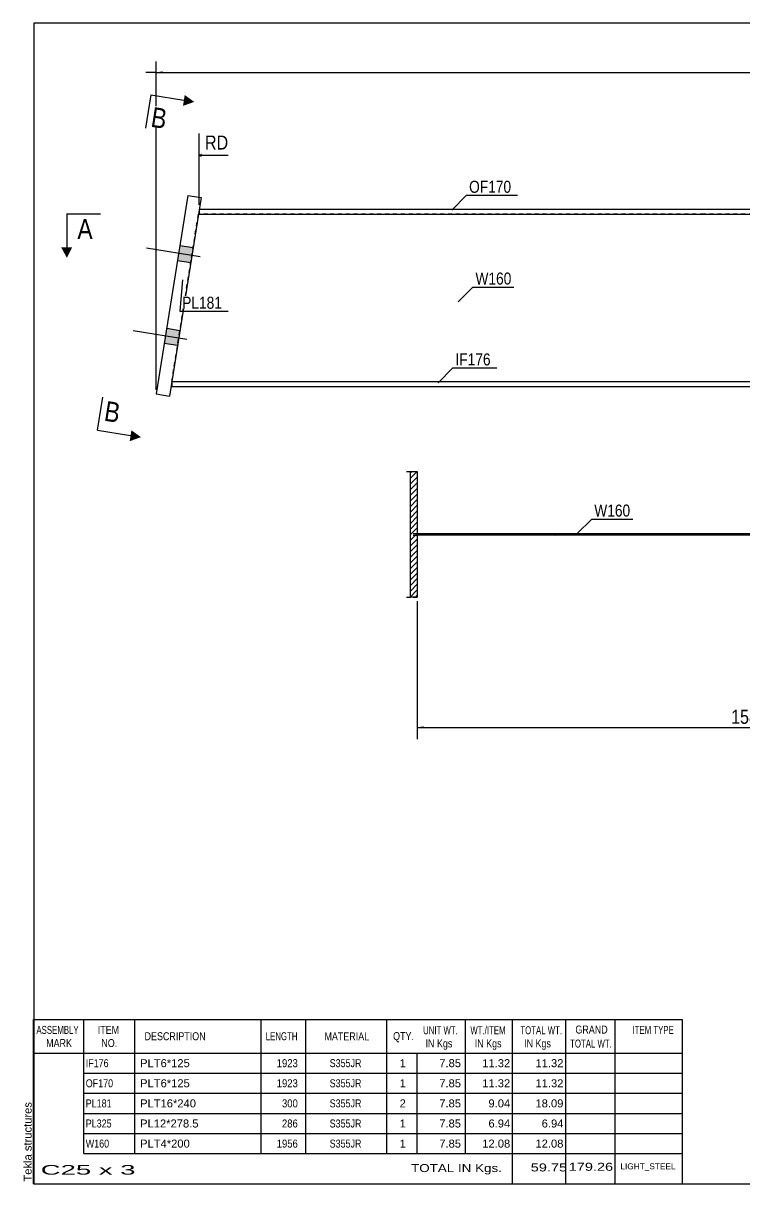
# Model space of a CAD drawing. Header units: millimetres. Extents: x -231 to 171, y -191 to 86.
# Drawn here: x -231.1 to -58.7, y -191.5 to 85.6 of the extents above; entities that cross this region are included whole.
import ezdxf

# ---------------------------------------------------------------- set-up
doc = ezdxf.new("R2010")
doc.units = ezdxf.units.MM
doc.linetypes.add('DXK_LINE_DOT1', pattern=[1.8814, 0.9407, -0.9407])
doc.styles.add('Arial', font='ARIAL.TTF', dxfattribs={"height": 0.2})
doc.styles.add('Arial Narrow', font='ARIALN.TTF', dxfattribs={"height": 0.2})

# ---------------------------------------------------------------- blocks, each defined once
blk = doc.blocks.new('Unknown-623535737-3229')
at = {"color": 5, "linetype": 'Continuous'}
for p, q in [((171.45, 85.55), (-228.55, 85.55)), ((-228.55, 85.55), (-228.55, -191.45)), ((171.45, -191.45), (171.45, 85.55)), ((-228.55, -191.45), (171.45, -191.45))]:
    blk.add_line(p, q, dxfattribs=at)
at = {"color": 174, "linetype": 'Continuous', "style": 'Arial'}
blk.add_text('Tekla structures', height=1.9102, rotation=90, dxfattribs=at).set_placement((-229.05, -190.95))
blk = doc.blocks.new('Part-623535737-2398 - 2351')
at = {"color": 7, "linetype": 'DXK_LINE_DOT1'}
for q in [(-189.01, 41.2), (-189.05, 41)]:
    blk.add_line((-189.05, 41.2), q, dxfattribs=at)
at = {"color": 2, "linetype": 'Continuous'}
for p, q in [((-189.05, 41), (-189.05, 40)), ((-189.05, 40), (-68.42, 40)), ((-189.01, 41.2), (-68.42, 41.2)), ((-68.32, 41.2), (121.99, 41.2)), ((-68.32, 40), (121.99, 40)), ((121.99, 40), (121.99, 41.2))]:
    blk.add_line(p, q, dxfattribs=at)
blk = doc.blocks.new('Part-623535737-2407 - 2351')
at = {"color": 7, "linetype": 'DXK_LINE_DOT1'}
for p, q in [((-195.57, 0), (-189.2, 40)), ((-68.42, 40), (-189.05, 40)), ((121.99, 40), (-68.32, 40)), ((121.99, 40), (115.63, 0)), ((-195.57, 0), (-68.42, 0)), ((-68.32, 0), (115.47, 0))]:
    blk.add_line(p, q, dxfattribs=at)
at = {"color": 2, "linetype": 'Continuous'}
for p, q in [((-189.05, 40), (-189.2, 40)), ((115.47, 0), (115.63, 0))]:
    blk.add_line(p, q, dxfattribs=at)
blk = doc.blocks.new('Part-623535737-2399 - 2351')
at = {"color": 2, "linetype": 'Continuous'}
for p, q in [((-195.57, 0), (-68.42, 0)), ((-195.57, 0), (-195.57, -1.2)), ((-68.32, 0), (115.47, 0)), ((115.47, 0), (115.47, -1)), ((-195.57, -1.2), (-68.42, -1.2)), ((-68.32, -1.2), (115.43, -1.2))]:
    blk.add_line(p, q, dxfattribs=at)
at = {"color": 7, "linetype": 'DXK_LINE_DOT1'}
for p, q in [((115.43, -1.2), (115.47, -1.2)), ((115.47, -1.2), (115.47, -1))]:
    blk.add_line(p, q, dxfattribs=at)
blk = doc.blocks.new('Part-623535737-2403 - 2351')
at = {"color": 2, "linetype": 'Continuous'}
for p, q in [((-191.74, 44.45), (-199.27, -2.95)), ((-191.74, 44.45), (-188.58, 43.95)), ((-188.58, 43.95), (-196.11, -3.45)), ((-199.27, -2.95), (-196.11, -3.45))]:
    blk.add_line(p, q, dxfattribs=at)
blk = doc.blocks.new('Bolt-623535737-2411 - 2351')
at = {"linetype": 'Continuous'}
for points in [[(-193.65, 32.4), (-194.22, 28.85), (-191.06, 28.35), (-190.49, 31.9)], [(-193.65, 32.4), (-194.22, 28.85), (-191.06, 28.35), (-190.49, 31.9)], [(-196.79, 12.65), (-197.36, 9.1), (-194.2, 8.59), (-193.63, 12.15)], [(-196.79, 12.65), (-197.36, 9.1), (-194.2, 8.59), (-193.63, 12.15)]]:
    blk.add_hatch(color=3, dxfattribs=at).paths.add_polyline_path(points)
at = {"color": 3, "linetype": 'Continuous'}
for p, q in [((-188.8, 29.81), (-201.64, 31.85)), ((-188.8, 29.81), (-201.64, 31.85)), ((-190.49, 31.9), (-193.65, 32.4)), ((-190.49, 31.9), (-193.65, 32.4)), ((-191.06, 28.35), (-194.22, 28.85)), ((-191.06, 28.35), (-194.22, 28.85)), ((-191.94, 10.06), (-204.78, 12.1)), ((-191.94, 10.06), (-204.78, 12.1)), ((-193.63, 12.15), (-196.79, 12.65)), ((-193.63, 12.15), (-196.79, 12.65)), ((-194.2, 8.59), (-197.36, 9.1)), ((-194.2, 8.59), (-197.36, 9.1))]:
    blk.add_line(p, q, dxfattribs=at)
blk = doc.blocks.new('Part-623535737-4290 - 4284')
at = {"linetype": 'Continuous'}
h = blk.add_hatch(dxfattribs=at)
h.set_pattern_fill('', scale=0.3, style=0, pattern_type=0)
h.set_pattern_definition([(45, (-136.9152, -21.4344), (-0.67352, 0.67352), [])])
h.paths.add_polyline_path([(-136.92, -51.43), (-136.92, -21.43), (-138.54, -21.43), (-138.54, -51.43)])
at = {"color": 2, "linetype": 'Continuous'}
for p, q in [((-139.54, -21.43), (-138.54, -21.43)), ((-138.54, -51.43), (-138.54, -21.43)), ((-138.54, -21.43), (-136.92, -21.43)), ((-136.92, -21.43), (-136.92, -51.43)), ((-139.54, -51.43), (-138.54, -51.43)), ((-136.92, -51.43), (-138.54, -51.43))]:
    blk.add_line(p, q, dxfattribs=at)
at = {"color": 7, "linetype": 'DXK_LINE_DOT1'}
for p, q in [((-137.92, -21.43), (-136.92, -21.43)), ((-137.92, -51.43), (-136.92, -51.43))]:
    blk.add_line(p, q, dxfattribs=at)
blk = doc.blocks.new('Part-623535737-4294 - 4284')
at = {"linetype": 'Continuous'}
h = blk.add_hatch(dxfattribs=at)
h.set_pattern_fill('', scale=0.3, style=0, pattern_type=0)
h.set_pattern_definition([(45, (55.4698, -36.2344), (-0.673519, 0.673519), [])])
h.paths.add_polyline_path([(55.47, -36.63), (55.47, -36.23), (-136.92, -36.23), (-136.92, -36.63)])
at = {"color": 7, "linetype": 'DXK_LINE_DOT1'}
for p, q in [((-137.92, -36.23), (-136.92, -36.23)), ((-137.92, -36.63), (-136.92, -36.63)), ((54.46, -36.23), (55.47, -36.23)), ((54.46, -36.63), (55.47, -36.63))]:
    blk.add_line(p, q, dxfattribs=at)
at = {"color": 2, "linetype": 'Continuous'}
for p, q in [((-136.92, -36.63), (-136.92, -36.23)), ((-136.92, -36.23), (55.47, -36.23)), ((55.47, -36.63), (-136.92, -36.63)), ((55.47, -36.23), (55.47, -36.63))]:
    blk.add_line(p, q, dxfattribs=at)
blk = doc.blocks.new('StraightDimension-623535737-3243 - 2351')
at = {"linetype": 'Continuous'}
for points in [[(-197.77, 73.57), (-199.27, 73.82), (-197.77, 74.07)], [(124.27, 74.07), (125.77, 73.82), (124.27, 73.57)]]:
    blk.add_hatch(color=4, dxfattribs=at).paths.add_polyline_path(points)
at = {"color": 4, "linetype": 'Continuous'}
for p, q in [((-199.27, -1.95), (-199.27, 76.42)), ((125.77, 44.45), (125.77, 76.42)), ((-199.27, 73.82), (-201.77, 73.82)), ((-199.27, 73.82), (125.77, 73.82)), ((125.77, 73.82), (128.27, 73.82))]:
    blk.add_line(p, q, dxfattribs=at)
at = {"color": 0}
blk.add_wipeout([(-31.78, 73.97), (-31.78, 78.87), (-41.72, 78.87), (-41.72, 73.97)], dxfattribs=at)
at = {"color": 4, "style": 'Arial Narrow'}
blk.add_text('1993', height=3.34, dxfattribs=at).set_placement((-41.02, 74.67))
blk = doc.blocks.new('StraightDimension-623535737-4003 - 2351')
at = {"linetype": 'Continuous'}
blk.add_hatch(color=4, dxfattribs=at).paths.add_polyline_path([(50.18, 53.35), (51.68, 53.1), (50.18, 52.85)])
at = {"color": 4, "linetype": 'Continuous'}
for p, q in [((51.68, 19.55), (51.68, 58.35)), ((40.02, 53.1), (51.68, 53.1))]:
    blk.add_line(p, q, dxfattribs=at)
at = {"color": 0, "linetype": 'Continuous'}
blk.add_wipeout([(-181.39, 54.7), (-181.39, 59.6), (-188.33, 59.6), (-188.33, 54.7)], dxfattribs=at)
at = {"color": 4, "linetype": 'Continuous'}
for p, q in [((-189.01, 42.2), (-189.01, 59.25)), ((-188.51, 54.25), (-189.01, 54)), ((-188.51, 53.75), (-189.01, 54)), ((-182.09, 54), (-189.01, 54))]:
    blk.add_line(p, q, dxfattribs=at)
at = {"color": 4, "linetype": 'Continuous', "style": 'Arial Narrow'}
blk.add_text('RD', height=3.34, dxfattribs=at).set_placement((-187.63, 55.4))
at = {"color": 0}
blk.add_wipeout([(50.81, 54.15), (50.81, 59.05), (40.88, 59.05), (40.88, 54.15)], dxfattribs=at)
at = {"color": 4, "style": 'Arial Narrow'}
blk.add_text('1571', height=3.34, dxfattribs=at).set_placement((41.58, 54.85))
blk = doc.blocks.new('StraightDimension-623535737-4576 - 4284')
at = {"linetype": 'Continuous'}
for points in [[(-135.42, -82.78), (-136.92, -82.53), (-135.42, -82.28)], [(20.02, -82.28), (21.52, -82.53), (20.02, -82.78)]]:
    blk.add_hatch(color=4, dxfattribs=at).paths.add_polyline_path(points)
at = {"color": 4, "linetype": 'Continuous'}
for p, q in [((-136.92, -52.43), (-136.92, -85.33)), ((21.52, -58.88), (21.52, -85.33)), ((-136.92, -82.53), (21.52, -82.53))]:
    blk.add_line(p, q, dxfattribs=at)
at = {"color": 0}
blk.add_wipeout([(-52.73, -82.38), (-52.73, -77.48), (-62.66, -77.48), (-62.66, -82.38)], dxfattribs=at)
at = {"color": 4, "style": 'Arial Narrow'}
blk.add_text('1584', height=3.34, dxfattribs=at).set_placement((-61.96, -81.68))
blk = doc.blocks.new('CBS_BOM-623535737-5169')
at = {"color": 7, "linetype": 'Continuous'}
for p, q in [((-228.58, -160.28), (-228.58, -152.28)), ((-228.58, -152.28), (-73.66, -152.28)), ((-216.58, -160.28), (-216.58, -152.28)), ((-204.39, -160.28), (-204.39, -152.28)), ((-174.23, -160.28), (-174.23, -152.28)), ((-163.55, -160.28), (-163.55, -152.28)), ((-144.23, -160.28), (-144.23, -152.28)), ((-125.43, -160.28), (-125.43, -152.28)), ((-114.22, -160.28), (-114.22, -152.28)), ((-101.43, -160.28), (-101.43, -152.28)), ((-89.68, -160.28), (-89.68, -152.28)), ((-73.66, -152.28), (-73.66, -160.27)), ((-228.58, -160.28), (-73.66, -160.28)), ((-228.58, -165.08), (-228.58, -160.28)), ((-216.58, -165.08), (-216.58, -160.28)), ((-204.39, -165.08), (-204.39, -160.28)), ((-174.23, -165.08), (-174.23, -160.28)), ((-163.55, -165.08), (-163.55, -160.28)), ((-144.23, -165.08), (-144.23, -160.28)), ((-136.97, -165.08), (-136.97, -160.28)), ((-125.43, -165.08), (-125.43, -160.28)), ((-114.22, -165.08), (-114.22, -160.28)), ((-101.43, -165.08), (-101.43, -160.28)), ((-89.66, -165.08), (-89.66, -160.28)), ((-73.66, -160.28), (-73.66, -165.08)), ((-228.58, -169.88), (-228.58, -165.08)), ((-216.58, -165.08), (-73.66, -165.08)), ((-216.58, -169.88), (-216.58, -165.08)), ((-204.39, -169.88), (-204.39, -165.08)), ((-174.23, -169.88), (-174.23, -165.08)), ((-163.55, -169.88), (-163.55, -165.08)), ((-144.23, -169.88), (-144.23, -165.08)), ((-136.97, -169.88), (-136.97, -165.08)), ((-125.43, -169.88), (-125.43, -165.08)), ((-114.22, -169.88), (-114.22, -165.08)), ((-101.43, -169.88), (-101.43, -165.08)), ((-89.66, -169.88), (-89.66, -165.08)), ((-73.66, -165.08), (-73.66, -169.88)), ((-228.58, -174.68), (-228.58, -169.88)), ((-216.58, -169.88), (-73.66, -169.88)), ((-216.58, -174.68), (-216.58, -169.88)), ((-204.39, -174.68), (-204.39, -169.88)), ((-174.23, -174.68), (-174.23, -169.88)), ((-163.55, -174.68), (-163.55, -169.88)), ((-144.23, -174.68), (-144.23, -169.88)), ((-136.97, -174.68), (-136.97, -169.88)), ((-125.43, -174.68), (-125.43, -169.88)), ((-114.22, -174.68), (-114.22, -169.88)), ((-101.43, -174.68), (-101.43, -169.88)), ((-89.66, -174.68), (-89.66, -169.88)), ((-73.66, -169.88), (-73.66, -174.68)), ((-228.58, -179.48), (-228.58, -174.68)), ((-216.58, -174.68), (-73.66, -174.68)), ((-216.58, -179.48), (-216.58, -174.68)), ((-204.39, -179.48), (-204.39, -174.68)), ((-174.23, -179.48), (-174.23, -174.68)), ((-163.55, -179.48), (-163.55, -174.68)), ((-144.23, -179.48), (-144.23, -174.68)), ((-136.97, -179.48), (-136.97, -174.68)), ((-125.43, -179.48), (-125.43, -174.68)), ((-114.22, -179.48), (-114.22, -174.68)), ((-101.43, -179.48), (-101.43, -174.68)), ((-89.66, -179.48), (-89.66, -174.68)), ((-73.66, -174.68), (-73.66, -179.48)), ((-228.58, -184.28), (-228.58, -179.48)), ((-216.58, -179.48), (-73.66, -179.48)), ((-216.58, -184.28), (-216.58, -179.48)), ((-204.39, -184.28), (-204.39, -179.48)), ((-174.23, -184.28), (-174.23, -179.48)), ((-163.55, -184.28), (-163.55, -179.48)), ((-144.23, -184.28), (-144.23, -179.48)), ((-136.97, -184.28), (-136.97, -179.48)), ((-125.43, -184.28), (-125.43, -179.48)), ((-114.22, -184.28), (-114.22, -179.48)), ((-101.43, -184.28), (-101.43, -179.48)), ((-89.66, -184.28), (-89.66, -179.48)), ((-73.66, -179.48), (-73.66, -184.28)), ((-228.58, -191.48), (-228.58, -184.3)), ((-216.58, -184.28), (-73.66, -184.28)), ((-114.22, -191.48), (-114.22, -184.3)), ((-101.43, -191.48), (-101.43, -184.3)), ((-89.63, -191.48), (-89.63, -184.3)), ((-73.66, -184.28), (-73.66, -191.48)), ((-228.58, -191.48), (-73.66, -191.48))]:
    blk.add_line(p, q, dxfattribs=at)
at = {"color": 3, "linetype": 'Continuous', "style": 'Arial'}
for s, height, width, p in [('ASSEMBLY', 1.91, 0.7, (-227.9, -155.7)), ('ITEM', 1.91, 0.8, (-213.25, -155.7)), ('UNIT WT.', 1.91, 0.7, (-135.54, -155.78)), ('WT./ITEM', 1.91, 0.7, (-124.25, -155.78)), ('TOTAL WT.', 1.91, 0.7, (-112.31, -155.78)), ('GRAND', 1.91, 0.8, (-99.16, -155.62)), ('ITEM TYPE', 1.91, 0.7, (-85.52, -155.7)), ('MARK', 1.91, 0.8, (-225.58, -158.84)), ('NO.', 1.91, 0.8, (-212.4, -158.84)), ('DESCRIPTION', 1.9102, 0.8, (-202.07, -157.21)), ('LENGTH', 1.91, 0.7, (-173.12, -157.21)), ('MATERIAL', 1.91, 0.8, (-159.1, -157.25)), ('QTY.', 1.91, 0.8, (-142.71, -157.18)), ('IN Kgs', 1.91, 0.8, (-134.96, -158.92)), ('IN Kgs', 1.91, 0.8, (-123.21, -158.92)), ('IN Kgs', 1.91, 0.8, (-111.42, -158.92)), ('TOTAL WT.', 1.91, 0.7, (-100.42, -158.96))]:
    blk.add_text(s, height=height, dxfattribs=dict(at, width=width)).set_placement(p)
at = {"color": 7, "linetype": 'Continuous', "style": 'Arial'}
for s, width, p in [('IF176', 0.8, (-216.12, -163.64)), ('1923', 0.85, (-170.51, -163.64)), ('S355JR', 0.8, (-157.86, -163.64)), ('OF170', 0.8, (-216.12, -168.44)), ('1923', 0.85, (-170.51, -168.44)), ('S355JR', 0.8, (-157.86, -168.44)), ('PL181', 0.8, (-216.12, -173.24)), ('300', 0.85, (-169.25, -173.24)), ('S355JR', 0.8, (-157.86, -173.24)), ('PL325', 0.8, (-216.12, -178.04)), ('286', 0.85, (-169.25, -178.04)), ('S355JR', 0.8, (-157.86, -178.04)), ('W160', 0.8, (-216.12, -182.84)), ('1956', 0.85, (-170.51, -182.84)), ('S355JR', 0.8, (-157.86, -182.84))]:
    blk.add_text(s, height=1.91, dxfattribs=dict(at, width=width)).set_placement(p)
for s, p in [('PLT6*125', (-203.14, -163.64)), ('1', (-141.14, -163.64)), ('7.85', (-131.68, -163.64)), ('11.32', (-121.41, -163.64)), ('11.32', (-108.7, -163.64)), ('PLT6*125', (-203.14, -168.44)), ('1', (-141.14, -168.44)), ('7.85', (-131.68, -168.44)), ('11.32', (-121.41, -168.44)), ('11.32', (-108.7, -168.44)), ('PLT16*240', (-203.14, -173.24)), ('2', (-141.14, -173.24)), ('7.85', (-131.68, -173.24)), ('9.04', (-119.93, -173.24)), ('18.09', (-108.7, -173.24)), ('PL12*278.5', (-203.14, -178.04)), ('1', (-141.14, -178.04)), ('7.85', (-131.68, -178.04)), ('6.94', (-119.93, -178.04)), ('6.94', (-107.22, -178.04)), ('PLT4*200', (-203.14, -182.84)), ('1', (-141.14, -182.84)), ('7.85', (-131.68, -182.84)), ('12.08', (-121.41, -182.84)), ('12.08', (-108.7, -182.84))]:
    blk.add_text(s, height=1.91, dxfattribs=at).set_placement(p)
at = {"color": 6, "linetype": 'Continuous', "style": 'Arial'}
for s, height, width, p in [('C25 x 3', 2.292, 2.05, (-226.86, -189.29)), ('TOTAL IN Kgs.', 1.9102, 1.2, (-138.42, -188.68)), ('59.75', 1.91, 1.3, (-109.83, -188.53)), ('179.26', 1.91, 1.3, (-100.76, -188.37))]:
    blk.add_text(s, height=height, dxfattribs=dict(at, width=width)).set_placement(p)
blk.add_text('LIGHT_STEEL', height=1.4135, dxfattribs=at).set_placement((-88.41, -188.02))
blk = doc.blocks.new('Mark-623535737-4172 - 2351')
at = {"color": 0}
blk.add_wipeout([(-114.44, 23.18), (-114.44, 26.18), (-123.03, 26.18), (-123.03, 23.18)], dxfattribs=at)
blk.add_wipeout([(-114.44, 23.18), (-114.44, 26.18), (-123.03, 26.18), (-123.03, 23.18)], dxfattribs=at)
at = {"color": 7, "linetype": 'Continuous'}
for p, q in [((-127.16, 19.04), (-123.63, 22.58)), ((-123.63, 22.58), (-113.84, 22.58))]:
    blk.add_line(p, q, dxfattribs=at)
at = {"color": 3, "style": 'Arial Narrow'}
blk.add_text('W160', height=2.863, dxfattribs=at).set_placement((-123.03, 23.18))
blk = doc.blocks.new('Mark-623535737-4157 - 2351')
at = {"color": 0}
blk.add_wipeout([(-114.5, 45.08), (-114.5, 48.08), (-124.55, 48.08), (-124.55, 45.08)], dxfattribs=at)
blk.add_wipeout([(-114.5, 45.08), (-114.5, 48.08), (-124.55, 48.08), (-124.55, 45.08)], dxfattribs=at)
at = {"color": 7, "linetype": 'Continuous'}
for p, q in [((-128.69, 40.94), (-125.15, 44.48)), ((-125.15, 44.48), (-113, 44.48))]:
    blk.add_line(p, q, dxfattribs=at)
at = {"color": 3, "style": 'Arial Narrow'}
blk.add_text('OF170', height=2.863, dxfattribs=at).set_placement((-124.55, 45.08))
blk = doc.blocks.new('Mark-623535737-4160 - 2351')
at = {"color": 0}
blk.add_wipeout([(-119.4, 3.87), (-119.4, 6.87), (-127.81, 6.87), (-127.81, 3.87)], dxfattribs=at)
blk.add_wipeout([(-119.4, 3.87), (-119.4, 6.87), (-127.81, 6.87), (-127.81, 3.87)], dxfattribs=at)
at = {"color": 7, "linetype": 'Continuous'}
for p, q in [((-131.95, -0.26), (-128.41, 3.27)), ((-128.41, 3.27), (-117.9, 3.27))]:
    blk.add_line(p, q, dxfattribs=at)
at = {"color": 3, "style": 'Arial Narrow'}
blk.add_text('IF176', height=2.863, dxfattribs=at).set_placement((-127.81, 3.87))
blk = doc.blocks.new('Mark-623535737-4166 - 2351')
at = {"color": 0}
blk.add_wipeout([(-183.58, 17.4), (-183.58, 20.4), (-193.08, 20.4), (-193.08, 17.4)], dxfattribs=at)
blk.add_wipeout([(-183.58, 17.4), (-183.58, 20.4), (-193.08, 20.4), (-193.08, 17.4)], dxfattribs=at)
at = {"color": 7, "linetype": 'Continuous'}
for p, q in [((-193.03, 24.29), (-193.68, 16.8)), ((-193.68, 16.8), (-182.08, 16.8))]:
    blk.add_line(p, q, dxfattribs=at)
at = {"color": 3, "style": 'Arial Narrow'}
blk.add_text('PL181', height=2.863, dxfattribs=at).set_placement((-193.08, 17.4))
blk = doc.blocks.new('SectionMark-623535737-4306 - 2351')
at = {"linetype": 'Continuous'}
for points in [[(-219.37, 32.04), (-220.62, 29.54), (-221.99, 32.04)], [(161.78, 32.04), (160.53, 29.54), (159.16, 32.04)]]:
    blk.add_hatch(color=30, dxfattribs=at).paths.add_polyline_path(points)
at = {"color": 30, "linetype": 'Continuous'}
for p, q in [((-220.62, 40.04), (-220.62, 32.04)), ((160.53, 40.04), (160.53, 32.04))]:
    blk.add_line(p, q, dxfattribs=at)
at = {"color": 0, "linetype": 'Continuous'}
for points in [[(-214.46, 34.04), (-214.46, 39.04), (-218.12, 39.04), (-218.12, 34.04)], [(158.03, 34.04), (158.03, 39.04), (154.38, 39.04), (154.38, 34.04)]]:
    blk.add_wipeout(points, dxfattribs=at)
at = {"color": 30, "linetype": 'Continuous'}
for p, q in [((-220.62, 40.04), (-212.62, 40.04)), ((160.53, 40.04), (152.53, 40.04))]:
    blk.add_line(p, q, dxfattribs=at)
at = {"color": 6, "linetype": 'Continuous', "style": 'Arial Narrow'}
for p in [(-218.12, 34.04), (154.38, 34.04)]:
    blk.add_text('A', height=4.77, dxfattribs=at).set_placement(p)
blk = doc.blocks.new('SectionMark-623535737-4663 - 2351')
at = {"linetype": 'Continuous'}
for points in [[(-192.48, 68.41), (-190.21, 66.78), (-192.9, 65.82)], [(-205.21, -11.63), (-202.94, -13.25), (-205.62, -14.22)]]:
    blk.add_hatch(color=30, dxfattribs=at).paths.add_polyline_path(points)
at = {"color": 30, "linetype": 'Continuous'}
blk.add_line((-213.31, -11.61), (-205.41, -12.86), dxfattribs=at)
at = {"color": 0, "linetype": 'Continuous'}
for points in [[(-197.16, 60.3), (-196.38, 65.23), (-199.99, 65.81), (-200.77, 60.87)], [(-208.32, -9.87), (-207.54, -4.93), (-211.14, -4.36), (-211.93, -9.29)]]:
    blk.add_wipeout(points, dxfattribs=at)
at = {"color": 30, "linetype": 'Continuous'}
for p, q in [((-200.58, 68.43), (-201.84, 60.53)), ((-200.58, 68.43), (-192.68, 67.18)), ((-213.31, -11.61), (-212.05, -3.71))]:
    blk.add_line(p, q, dxfattribs=at)
at = {"color": 6, "linetype": 'Continuous', "style": 'Arial Narrow'}
for p in [(-200.77, 60.87), (-211.93, -9.29)]:
    blk.add_text('B', height=4.77, rotation=-9.0355, dxfattribs=at).set_placement(p)
blk = doc.blocks.new('Mark-623535737-5105 - 4284')
at = {"color": 0}
blk.add_wipeout([(-86.06, -32.21), (-86.06, -29.21), (-94.65, -29.21), (-94.65, -32.21)], dxfattribs=at)
blk.add_wipeout([(-86.06, -32.21), (-86.06, -29.21), (-94.65, -29.21), (-94.65, -32.21)], dxfattribs=at)
at = {"color": 7, "linetype": 'Continuous'}
for p, q in [((-98.78, -36.35), (-95.25, -32.81)), ((-95.25, -32.81), (-85.46, -32.81))]:
    blk.add_line(p, q, dxfattribs=at)
at = {"color": 3, "style": 'Arial Narrow'}
blk.add_text('W160', height=2.863, dxfattribs=at).set_placement((-94.65, -32.21))

msp = doc.modelspace()

# ---------------------------------------------------------------- block references
for name in ['Unknown-623535737-3229', 'Part-623535737-2403 - 2351', 'Part-623535737-2407 - 2351', 'Part-623535737-2398 - 2351', 'Bolt-623535737-2411 - 2351', 'Part-623535737-2399 - 2351', 'Part-623535737-4290 - 4284', 'Part-623535737-4294 - 4284', 'CBS_BOM-623535737-5169']:
    msp.add_blockref(name, (0, 0))

# ---------------------------------------------------------------- next in the draw order: block references
for name in ['StraightDimension-623535737-3243 - 2351', 'Mark-623535737-5105 - 4284', 'StraightDimension-623535737-4576 - 4284']:
    msp.add_blockref(name, (0, 0))

# ---------------------------------------------------------------- next in the draw order: block references
for name in ['StraightDimension-623535737-4003 - 2351', 'Mark-623535737-4160 - 2351']:
    msp.add_blockref(name, (0, 0))

# ---------------------------------------------------------------- next in the draw order: block references
for name in ['Mark-623535737-4157 - 2351', 'Mark-623535737-4172 - 2351', 'Mark-623535737-4166 - 2351']:
    msp.add_blockref(name, (0, 0))

# ---------------------------------------------------------------- next in the draw order: block references
msp.add_blockref('SectionMark-623535737-4306 - 2351', (0, 0))

# ---------------------------------------------------------------- next in the draw order: block references
msp.add_blockref('SectionMark-623535737-4663 - 2351', (0, 0))

doc.saveas('drawing.dxf')
